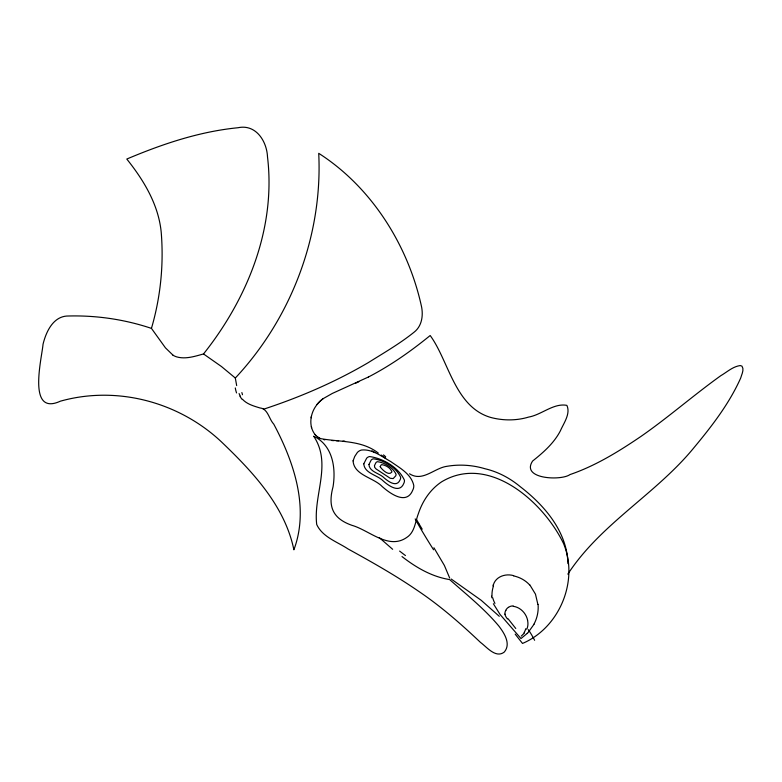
<?xml version="1.0" encoding="UTF-8"?>
<svg xmlns="http://www.w3.org/2000/svg" width="782" height="782" viewBox="0 0 782 782"><rect width="100%" height="100%" fill="white"/><g stroke="black" fill="none" stroke-linecap="round" stroke-linejoin="round"><path stroke-width="1.17" d="M368.42 377.012L332.321 393.444L323.279 398.576A32.512 32.248 -72.3 0 0 317.971 403.502C310.503 411.635 307.873 425.437 315.058 434.538M311.138 417.813L311.451 416.161M172.939 355.106L165.442 347.843L151.444 328.381C160.584 297.199 163.888 264.482 161.2 232.107C158.463 204.513 143.751 180.251 126.792 159.049C162.314 144.025 199.469 131.523 238.041 127.73C255.978 123.898 266.838 141.268 267.512 156.967C276.056 228.285 247.386 298.812 203.516 353.953C194.923 356.309 185.637 359.446 176.732 356.895A13.362 10.508 30.1 0 1 172.9 355.155M515.191 634.153L522.513 643.439C559.511 627.79 578.973 580.85 563.607 543.695C544.047 502.552 489.102 453.257 441.635 481.82C430.452 489.239 422.622 500.832 418.448 513.471C415.203 521.682 414.89 532.249 406.748 537.449C388.595 550.186 369.182 530.157 351.9 525.318C332.135 518.329 327.883 506.081 333.044 486.775C336.084 467.959 332.761 445.359 313.66 436.17C332.242 463.814 313.132 495.182 316.72 524.527C322.516 537.097 337.286 541.818 348.098 548.984C372.037 562.131 395.858 575.611 418.38 591.124C440.716 606.167 460.999 623.928 480.519 642.433C486.717 646.968 495.817 658.669 504.263 652.071C511.32 643.869 504.077 632.882 498.769 625.971C484.293 608.64 466.443 594.555 449.65 579.579C431.84 576.754 416.034 567.507 401.997 556.559M493.364 584.799C495.915 576.363 505.798 573.323 513.657 575.65M534.057 624.222L528.173 632.462A48.347 41.583 50.4 0 1 527.293 633.361M567.84 574.135C600.684 523.745 655.981 494.058 693.79 447.891C711.718 426.317 729.205 403.776 740.701 378.009C741.649 374.392 744.474 369.632 741.952 366.123L740.212 365.565C732.802 366.553 727.035 372.056 720.808 375.683C693.624 395.145 668.463 417.285 641.015 436.385C618.758 451.488 595.542 465.847 569.951 474.586C561.232 480.95 520.568 479.18 532.591 461.057C543.314 452.495 553.91 443.257 560.352 430.882C563.627 423.257 570.811 413.776 566.872 405.359C553.627 402.838 541.476 414.871 528.632 417.08C516.335 420.775 503.1 420.736 490.725 417.451C454.831 407.011 448.809 360.883 430.178 335.517C425.564 339.28 420.872 342.966 416.122 346.553C401.039 357.931 385.194 368.332 368.41 377.012M236.672 385.594L235.323 378.029C291.354 318.118 322.8 235.362 318.724 153.321C371.997 187.475 408.478 245.949 421.674 307.336C423.277 316.348 421.664 326.417 413.981 332.282C399.7 343.748 383.786 352.907 368.302 362.613C335.419 381.948 300.22 397.139 264.013 409.054L263.29 408.869M524.37 633.049L521.271 636.089M527.293 633.352L520.988 638.542L500.089 614.505L493.364 603.733M355.575 383.248L358.821 381.743M315.791 435.359L317.424 436.825A14.154 14.066 4.6 0 0 320.278 438.546C339.73 442.231 361.509 439.924 378.273 453.052M336.319 440.725L338.606 440.823M331.783 440.53L334.022 440.628M342.966 441.068L344.93 441.234M513.275 606.314C520.392 607.243 526.208 613.362 527.615 620.282M323.934 439.689L324.872 439.865M151.444 328.381C124.866 319.476 96.753 315.302 68.738 315.996C53.45 315.645 46.079 331.646 43.03 344.295C41.788 358.625 26.959 416.542 60.361 401.186C116.801 385.331 178.873 401.86 221.365 441.81C252.625 471.702 284.892 505.974 293.885 549.795C309.574 507.841 293.797 461.673 273.749 424.108C268.959 419.191 267.972 408.566 259.888 407.93C253.71 406.034 247.024 404.216 242.498 399.299M409.553 473.804C422.681 482.298 434.45 467.822 447.206 466.268C459.777 464.137 472.787 465.085 484.987 468.741C498.134 471.8 510.069 478.213 520.421 486.824C544.585 505.475 567.087 531.555 567.947 563.636M451.214 579.032L481.155 600.263L499.268 616.294M203.516 353.953L221.443 366.514L235.323 378.029M381.264 455.075L385.643 458.35M392.662 549.306L379.192 537.537M315.058 434.538L315.791 435.359M529.776 584.799L535.465 594.144L537.879 604.408M508.017 618.709L515.768 628.484M433.912 547.752L444.381 565.454L449.67 578.006M419.152 524.106L416.523 519.541M240.24 396.083L239.077 393.561M311.344 426.649L311.598 427.715M491.829 597.79L491.663 596.138M242.488 394.734A28.26 3.636 71.6 0 1 241.873 392.564M242.264 399.514A12.16 8.68 48.7 0 1 239.947 396.171M236.545 392.926A24.438 12.248 55.4 0 1 235.284 387.94M371.997 450.794A38.66 3.587 28 0 1 374.822 452.553M320.288 438.526A14.086 13.959 22.3 0 1 317.433 436.825M317.003 404.45A32.267 32.15 -79 0 1 323.249 398.537M383.493 454.928A38.67 5.513 24.7 0 1 385.682 456.815M405.438 555.543A42.951 4.477 36.4 0 1 399.622 551.085M433.57 549.766A40.928 2.141 57.8 0 1 415.193 518.906M422.212 529.179A28.768 1.065 57.2 0 1 419.22 524.204M528.378 629.686A68.474 28.084 44.9 0 1 534.614 640.282M525.797 628.679A26.666 20.674 55 0 1 524.028 632.765M527.547 620.292A22.101 17.448 15.9 0 1 526.804 629.246M508.505 607.379A8.729 6.266 23.7 0 1 513.168 605.933M505.798 610.331A13.636 9.101 17.7 0 1 508.427 607.331M505.064 614.212A10.195 6.774 22.8 0 1 505.905 610.39M507.479 618.933A10.811 6.637 36.9 0 1 504.869 614.124M494.938 603.43A40.273 28.924 12.7 0 1 492.728 597.751M491.995 596.079A41.915 31.026 -21.5 0 1 493.481 585.962M492.914 585.933A34.007 25.249 -19 0 1 493.325 584.799M513.608 575.904A27.517 24.047 14 0 1 529.629 584.907M538.084 604.418A47.076 40.762 18.4 0 1 533.95 624.173M353.083 460.852C353.923 475.27 373.591 477.509 382.251 486.6C390.13 493.589 406.699 505.583 412.818 489.991A8.534 8.534 0 0 0 413.746 485.329C411.195 473.912 399.534 467.792 390.717 461.556C381.733 456.59 372.467 448.936 361.616 450.021A8.299 8.299 0 0 0 357.345 452.495L354.725 456.483L353.083 460.852M363.796 463.804C364.363 473.472 377.54 474.967 383.336 481.057C388.615 485.739 399.71 493.774 403.815 483.335A5.718 5.718 0 0 0 404.431 480.197C398.673 467.421 383.092 458.33 369.515 456.551A5.562 5.562 0 0 0 366.65 458.203L363.796 463.804M368.938 464.479C369.368 472.015 379.651 473.178 384.167 477.929C388.371 481.575 396.885 487.851 400.14 479.708A4.457 4.457 0 0 0 400.628 477.264C396.132 467.294 383.982 460.207 373.395 458.819A4.34 4.34 0 0 0 371.157 460.109L368.938 464.479M374.47 465.544L374.695 467.401L376.083 468.965L390.257 478.291L393.19 478.584L395.692 475.896A3.03 3.03 0 0 0 396.024 474.244C392.965 467.46 384.705 462.641 377.501 461.693A2.952 2.952 0 0 0 375.986 462.573L374.47 465.544M380.189 466.717C381.909 469.552 388.546 476.033 391.645 472.308A1.642 1.642 0 0 0 391.831 471.409C390.179 467.753 385.712 465.143 381.831 464.635A1.593 1.593 0 0 0 381.01 465.114L380.189 466.717"/></g></svg>
